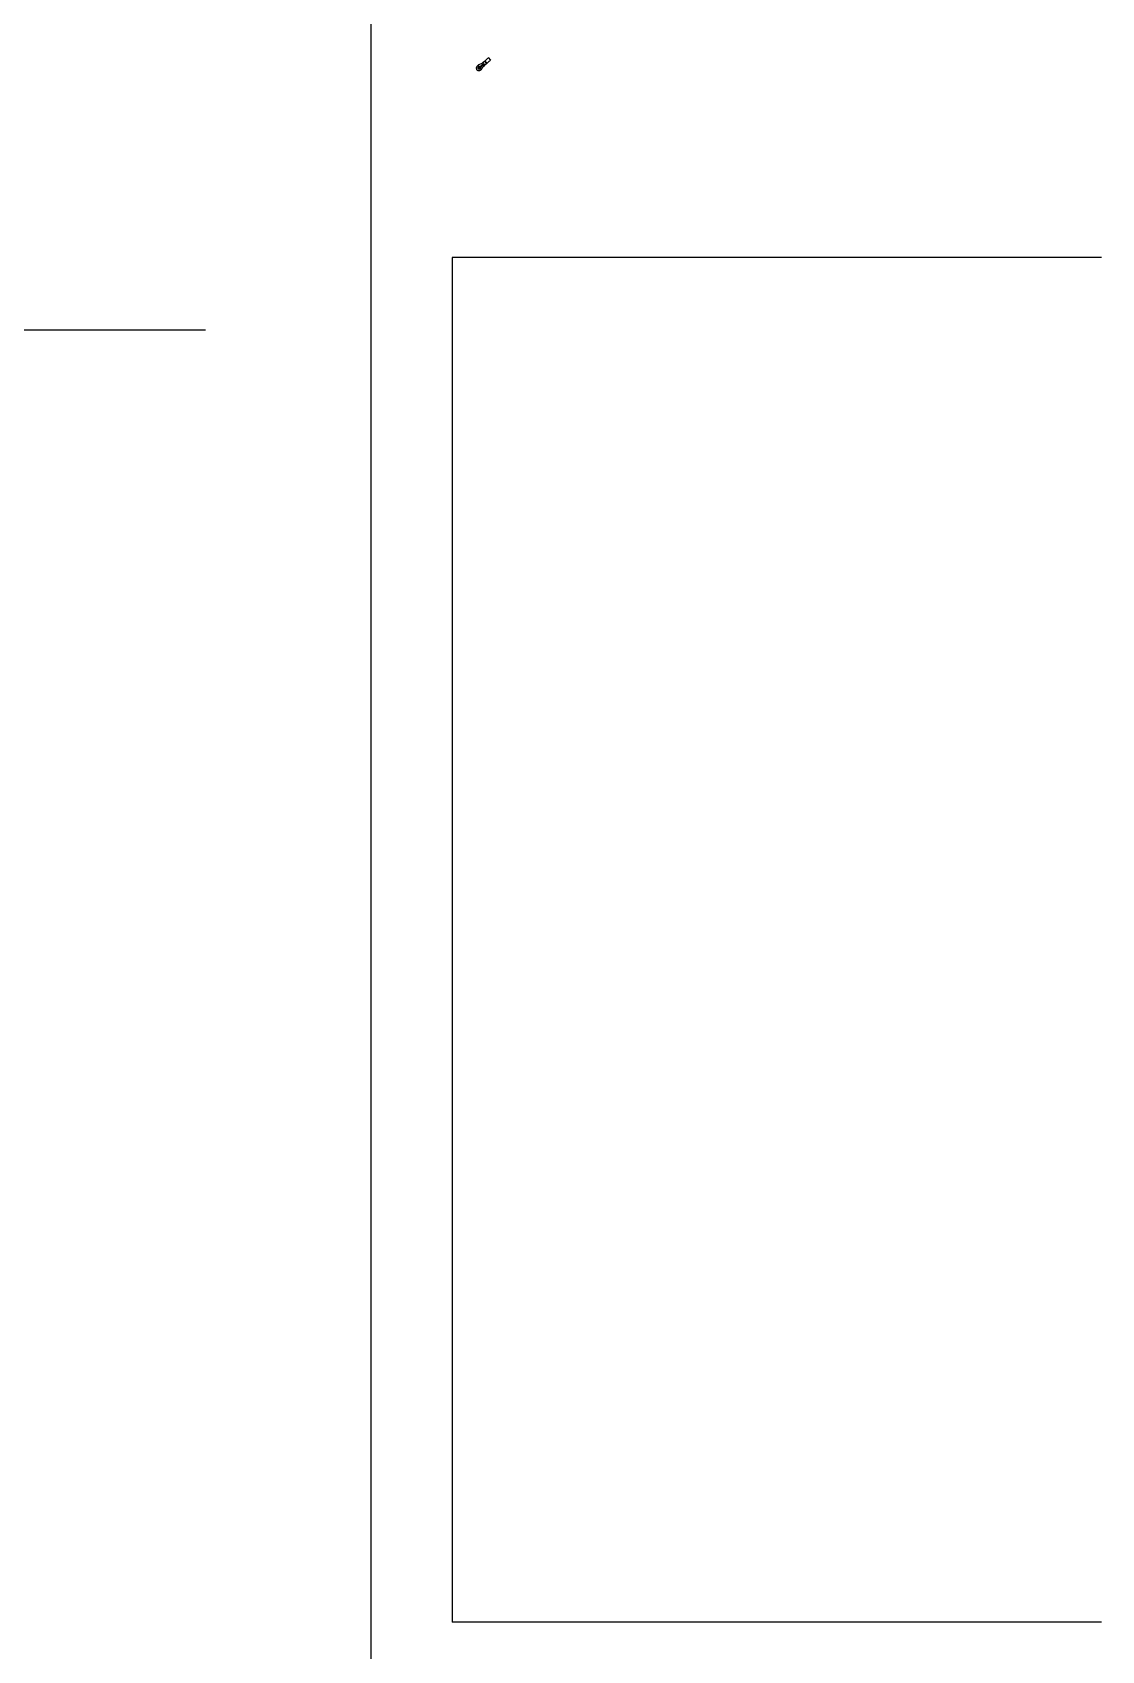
# Model space of a CAD drawing. Extents: x 44 to 147, y 26 to 78.
# Drawn here: x 71.869 to 73.515, y 71.92 to 74.41 of the extents above; entities that cross this region are included whole.
import ezdxf

# ---------------------------------------------------------------- set-up
doc = ezdxf.new("R2010")
doc.units = 0
doc.header["$LTSCALE"] = 0.5
doc.linetypes.add('AUSGEZOGEN', pattern=[1000.01, 1000, 0.01])
for name, color, linetype in [('ACHSEN', 7, 'Continuous'), ('BET-ANS', 7, 'Continuous'), ('ST-ANS', 9, 'Continuous')]:
    doc.layers.add(name, color=color, linetype=linetype)
doc.layers.add('NOPLOT', color=7, linetype='Continuous', plot=False)

# ---------------------------------------------------------------- blocks, each defined once
blk = doc.blocks.new('DETAN-S 16_GABELSTUECK_V')
at = {"color": 0, "linetype": 'ByBlock'}
for p, q in [((-2, 0), (2, 0)), ((0, -2), (0, 2)), ((8, 0), (11, 0)), ((25, 2), (51, 2)), ((51, 12), (65, 12)), ((65, 12), (65, 12)), ((65, 12), (65, -12)), ((65, 12), (66, 12)), ((66, 12), (66, -12)), ((106, -10), (106, 10)), ((8, 0), (11, 0)), ((25, -2), (51, -2)), ((51, -12), (65, -12)), ((65, -12), (66, -12)), ((65, -12), (65, -12))]:
    blk.add_line(p, q, dxfattribs=at)
for points in [[(0, 20, 0.085107), (-9, 19, 0.091904), (-17, 14, 0.103495), (-22, 8, 0.113505), (-24, 0, 0.113505), (-22, -8, 0.103495), (-17, -14, 0.091904), (-9, -19, 0.085107), (0, -20, 0.085107)], [(106, 10, 0.379994), (106, 11, 0.017269), (94, 12, 0.007196), (82, 12, 0.004944), (66, 12, 0.005094)], [(106, -10, -0.379994), (106, -11, -0.017269), (94, -12, -0.007196), (82, -12, -0.004944), (66, -12, -0.005094)]]:
    blk.add_lwpolyline(points, format="xyb", dxfattribs=at)
for points in [[(69, 10, 0.0651), (69, 10, 0.077888), (68, 9, 0.107177), (68, 9, 0.144176), (68, 9, 0.144176), (68, 8, 0.107177), (68, 8, 0.077888), (69, 8, 0.0651), (69, 8, 0.0651), (70, 8, 0.077888), (70, 8, 0.107177), (71, 8, 0.144176), (71, 9, 0.144176), (71, 9, 0.107177), (70, 9, 0.077888), (70, 10, 0.0651)], [(69, -10, -0.0651), (69, -10, -0.077888), (68, -9, -0.107177), (68, -9, -0.144176), (68, -9, -0.144176), (68, -8, -0.107177), (68, -8, -0.077888), (69, -8, -0.0651), (69, -8, -0.0651), (70, -8, -0.077888), (70, -8, -0.107177), (71, -8, -0.144176), (71, -9, -0.144176), (71, -9, -0.107177), (70, -9, -0.077888), (70, -10, -0.0651)]]:
    blk.add_lwpolyline(points, format="xyb", close=True, dxfattribs=at)
for centre, radius in [((0, 0), 7.75), ((0, 0), 6.25), ((9, 2), 0.85), ((9, -2), 0.85)]:
    blk.add_circle(centre, radius, dxfattribs=at)
for centre, radius, start, end in [((0, 0), 11.7, 50.2849, 309.7151), ((-1, 0), 8.8, 29.0013, 330.9987), ((0, -47), 67.5, 72.4459, 90), ((25, 31), 28, 230.2849, 270), ((9, 5), 1.7, 209.0013, 274.2369), ((9, 2), 1.7, 10.8322, 94.2369), ((0, 0), 10.7, 2.2667, 10.8322), ((51, 113), 100, 252.4459, 270), ((0, 47), 67.5, 270, 287.5541), ((25, -30), 28, 90, 129.7151), ((9, -5), 1.7, 85.7631, 150.9987), ((9, -2), 1.7, 265.7631, 349.1678), ((0, 0), 10.7, 349.1678, 357.7333), ((51, -112), 100, 90, 107.5541)]:
    blk.add_arc(centre, radius, start, end, dxfattribs=at)

msp = doc.modelspace()

# ---------------------------------------------------------------- linework, layer by layer
at = {"layer": 'ACHSEN', "color": 140, "linetype": 'AUSGEZOGEN'}
msp.add_line((72.3903, 76.1636), (72.3903, 70.0205), dxfattribs=at)
at = {"layer": 'BET-ANS'}
for p, q in [((73.5153, 74.0636), (72.5153, 74.0636)), ((72.5153, 74.0636), (72.5153, 71.9636)), ((73.5153, 71.9636), (72.5153, 71.9636))]:
    msp.add_line(p, q, dxfattribs=at)
at = {"layer": 'NOPLOT', "color": 191, "linetype": 'AUSGEZOGEN'}
msp.add_line((65.417, 73.9525), (72.136, 73.9525), dxfattribs=at)

# ---------------------------------------------------------------- block references
at = {"layer": 'ST-ANS', "xscale": 0.0002, "yscale": 0.0002, "zscale": 0.0002, "rotation": 40.44224847267817}
msp.add_blockref('DETAN-S 16_GABELSTUECK_V', (72.5571, 74.3556), dxfattribs=at)

doc.saveas('drawing.dxf')
